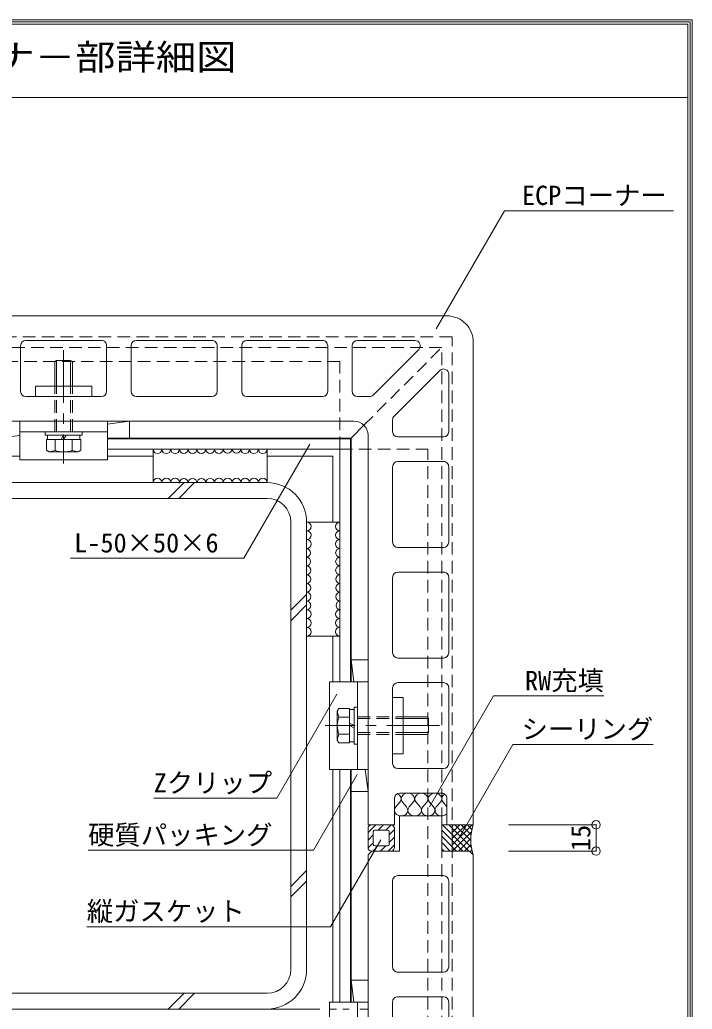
# Model space of a CAD drawing. Units: millimetres at full size, sheet at 1:6; details may follow other scales. Extents: x -1209 to 1209, y -852 to 852.
# Drawn here: x 826 to 1209, y 289 to 852 of the extents above; entities that cross this region are included whole.
import ezdxf
from ezdxf.enums import TextEntityAlignment as Align

# ---------------------------------------------------------------- set-up
doc = ezdxf.new("R2010")
doc.units = ezdxf.units.MM
doc.header["$LTSCALE"] = 6
doc.header["$PDMODE"] = 32
doc.header["$PDSIZE"] = 4.8
for name, pattern in [('CHAIN1', [8, 5, -1, 1, -1]), ('DASHED1', [1.8, 1.2, -0.6]), ('DOUBLE_CHAIN1', [8.8, 5, -1, 0.6, -0.6, 0.6, -1])]:
    doc.linetypes.add(name, pattern=pattern)
for name, color, linetype, lineweight in [('0-0_WAKU', 7, 'Continuous', 5), ('0-1_AL', 5, 'Continuous', 5), ('0-2_SUNPO', 7, 'Continuous', 5), ('0-3_STEEL', 6, 'Continuous', 5), ('0-4_KANAMONO', 6, 'Continuous', 5), ('0-5_FUKUSIZA', 3, 'Continuous', 5), ('0-6_HIFUKU', 4, 'Continuous', 5), ('0-7_KUTAI', 4, 'Continuous', 5)]:
    doc.layers.add(name, color=color, linetype=linetype, lineweight=lineweight)
doc.styles.add('ＭＳ ゴシック', font='')
doc.styles.get('ＭＳ ゴシック').set_extended_font_data('MS Gothic')

msp = doc.modelspace()

# ---------------------------------------------------------------- linework, layer by layer
at = {"layer": '0-0_WAKU'}
for p, q in [((-1209.414, 852.414), (1209.414, 852.414)), ((1209.414, 852.414), (1209.414, -852.414)), ((-1208.207, 851.207), (1208.207, 851.207)), ((-1207, 850), (1207, 850)), ((1207, 850), (1207, -850)), ((1208.207, 851.207), (1208.207, -851.207)), ((-1207, 808.159), (1207, 808.159))]:
    msp.add_line(p, q, dxfattribs=at)
at = {"layer": '0-1_AL'}
for p, q in [((1069.631, 683.691), (794.631, 683.691)), ((826.631, 640.691), (826.631, 666.691)), ((829.631, 669.691), (872.631, 669.691)), ((875.631, 666.691), (875.631, 640.691)), ((889.631, 640.691), (889.631, 666.691)), ((892.631, 669.691), (935.631, 669.691)), ((938.631, 666.691), (938.631, 640.691)), ((952.631, 640.691), (952.631, 666.691)), ((955.631, 669.691), (998.631, 669.691)), ((1001.631, 666.691), (1001.631, 640.691)), ((1015.631, 640.691), (1015.631, 666.691)), ((1018.631, 669.691), (1051.388, 669.691)), ((1084.631, 393.691), (1084.631, 668.691)), ((1053.51, 664.57), (1027.51, 638.57)), ((1039.51, 626.57), (1065.51, 652.57)), ((1070.631, 650.448), (1070.631, 617.691)), ((872.631, 637.691), (829.631, 637.691)), ((935.631, 637.691), (892.631, 637.691)), ((998.631, 637.691), (955.631, 637.691)), ((1025.388, 637.691), (1018.631, 637.691)), ((1038.631, 617.691), (1038.631, 624.448)), ((1024.631, 393.691), (1024.631, 615.691)), ((1067.631, 614.691), (1041.631, 614.691)), ((1038.631, 554.691), (1038.631, 597.691)), ((1041.631, 600.691), (1067.631, 600.691)), ((1070.631, 597.691), (1070.631, 554.691)), ((1067.631, 551.691), (1041.631, 551.691)), ((1041.631, 537.691), (1067.631, 537.691)), ((1038.631, 491.691), (1038.631, 534.691)), ((1070.631, 534.691), (1070.631, 491.691)), ((1067.631, 488.691), (1041.631, 488.691)), ((1041.631, 474.691), (1067.631, 474.691)), ((1038.631, 428.691), (1038.631, 471.691)), ((1070.631, 471.691), (1070.631, 428.691)), ((1067.631, 425.691), (1041.631, 425.691)), ((1066.631, 411.691), (1042.631, 411.691)), ((1039.631, 393.691), (1039.631, 408.691)), ((1069.631, 393.691), (1069.631, 408.691)), ((1066.631, 398.691), (1066.631, 378.691)), ((1039.631, 393.691), (1024.631, 393.691)), ((1084.631, 393.691), (1069.631, 393.691)), ((1026.752, 378.691), (1024.631, 376.57)), ((1082.51, 378.691), (1066.631, 378.691)), ((1082.51, 378.691), (1084.631, 376.57)), ((1024.631, 376.57), (1024.631, 40.023)), ((1084.631, 376.57), (1084.631, 40.023)), ((1038.631, 312.691), (1038.631, 361.691)), ((1041.631, 364.691), (1067.631, 364.691)), ((1070.631, 361.691), (1070.631, 312.691)), ((1067.631, 309.691), (1041.631, 309.691)), ((1041.631, 295.691), (1067.631, 295.691)), ((1038.631, 242.691), (1038.631, 292.691)), ((1070.631, 292.691), (1070.631, 242.691))]:
    msp.add_line(p, q, dxfattribs=at)
for points in [[(1016.631, 623.691), (794.631, 623.691), (794.631, 638.691)], [(1066.631, 398.691), (1042.631, 398.691), (1042.631, 378.691), (1026.752, 378.691)]]:
    msp.add_lwpolyline(points, dxfattribs=at)
for centre, radius, start, end in [((1069.631, 668.691), 15, 359.99997, 89.99998), ((829.631, 666.691), 3, 89.99998, 179.99998), ((872.631, 666.691), 3, 359.99997, 89.99998), ((892.631, 666.691), 3, 89.99998, 179.99998), ((935.631, 666.691), 3, 359.99997, 89.99998), ((955.631, 666.691), 3, 89.99998, 179.99998), ((998.631, 666.691), 3, 359.99997, 89.99998), ((1018.631, 666.691), 3, 89.99998, 179.99998), ((1051.388, 666.691), 3, 315, 90), ((1067.631, 650.448), 3, 359.99997, 135), ((829.631, 640.691), 3, 180, 270), ((872.631, 640.691), 3, 270, 0), ((892.631, 640.691), 3, 180, 270), ((935.631, 640.691), 3, 270, 0), ((955.631, 640.691), 3, 180, 270), ((998.631, 640.691), 3, 270, 0), ((1018.631, 640.691), 3, 180, 270), ((1025.388, 640.691), 3, 270, 315), ((1041.631, 624.448), 3, 135, 180), ((1016.631, 615.691), 8, 359.99997, 89.99998), ((1041.631, 617.691), 3, 180, 270), ((1067.631, 617.691), 3, 270, 0), ((1041.631, 597.691), 3, 89.99998, 179.99998), ((1067.631, 597.691), 3, 359.99997, 89.99998), ((1041.631, 554.691), 3, 180, 270), ((1067.631, 554.691), 3, 270, 0), ((1041.631, 534.691), 3, 89.99998, 179.99998), ((1067.631, 534.691), 3, 359.99997, 89.99998), ((1041.631, 491.691), 3, 180, 270), ((1067.631, 491.691), 3, 270, 0), ((1041.631, 471.691), 3, 89.99998, 179.99998), ((1067.631, 471.691), 3, 359.99997, 89.99998), ((1041.631, 428.691), 3, 180, 270), ((1067.631, 428.691), 3, 270, 0), ((1042.631, 408.691), 3, 89.99998, 179.99998), ((1066.631, 408.691), 3, 359.99997, 89.99998), ((1041.631, 361.691), 3, 89.99997, 179.99998), ((1067.631, 361.691), 3, 0, 90), ((1041.631, 312.691), 3, 179.99998, 269.99998), ((1067.631, 312.691), 3, 270, 0), ((1041.631, 292.691), 3, 89.99997, 179.99998), ((1067.631, 292.691), 3, 0, 90)]:
    msp.add_arc(centre, radius, start, end, dxfattribs=at)
at = {"layer": '0-2_SUNPO'}
for p, q in [((1063.472, 676.22), (1102.362, 743.58)), ((1102.362, 743.58), (1198.776, 743.58)), ((1006.865, 468.053), (972.647, 408.786)), ((1076.677, 386.569), (1107.207, 439.449)), ((1107.207, 439.449), (1187.152, 439.449)), ((1018.457, 422.293), (993.544, 379.142)), ((972.647, 408.786), (902.453, 408.786)), ((1154.631, 393.691), (1104.631, 393.691)), ((1154.631, 393.691), (1154.631, 378.691)), ((1031.833, 385.151), (1003.239, 335.625)), ((993.544, 379.142), (865.077, 379.142)), ((1154.631, 378.691), (1104.631, 378.691)), ((864.335, 335.625), (1003.239, 335.625))]:
    msp.add_line(p, q, dxfattribs=at)
at = {"layer": '0-2_SUNPO', "linetype": 'CHAIN1'}
for p, q in [((851.131, 664.074), (851.131, 599.549)), ((1065.29, 450.191), (1000.176, 450.191))]:
    msp.add_line(p, q, dxfattribs=at)
at = {"layer": '0-2_SUNPO'}
for points in [[(991.48, 610.592), (953.933, 545.558), (854.974, 545.558)], [(1059.659, 403.995), (1096.084, 467.084), (1159.073, 467.084)]]:
    msp.add_lwpolyline(points, dxfattribs=at)
for p in [(1154.631, 393.691), (1154.631, 378.691)]:
    msp.add_point(p, dxfattribs=at)
at = {"layer": '0-3_STEEL', "linetype": 'DASHED1'}
for p, q in [((1008.628, 657.692), (426.086, 657.692)), ((1008.631, 607.687), (1008.628, 657.692)), ((1008.631, 607.691), (1058.636, 607.691)), ((1058.635, 40.023), (1058.635, 607.691))]:
    msp.add_line(p, q, dxfattribs=at)
at = {"layer": '0-3_STEEL'}
for p, q in [((1014.634, 613.691), (876.131, 613.691)), ((1008.631, 607.687), (1008.631, 613.691)), ((1014.631, 475.194), (1014.631, 613.691)), ((1008.634, 607.691), (876.131, 607.691)), ((902.131, 588.692), (902.131, 607.691)), ((967.131, 588.692), (967.131, 607.691)), ((1008.631, 607.691), (1014.635, 607.691)), ((1008.631, 475.194), (1008.631, 607.691)), ((989.631, 566.192), (1008.631, 566.192)), ((989.631, 501.192), (1008.631, 501.192)), ((1008.631, 292.69), (1008.631, 425.193)), ((1014.631, 292.69), (1014.631, 425.193))]:
    msp.add_line(p, q, dxfattribs=at)
at = {"layer": '0-4_KANAMONO', "linetype": 'DASHED1'}
for p, q in [((1072.631, 671.691), (426.086, 671.691)), ((1072.631, 40.023), (1072.631, 671.691)), ((1066.631, 665.691), (426.086, 665.691)), ((1022.289, 621.347), (1066.631, 665.691)), ((1066.631, 40.023), (1066.631, 665.691)), ((846.131, 617.691), (846.131, 643.691)), ((847.131, 617.691), (847.131, 643.691)), ((855.131, 617.691), (855.131, 643.691)), ((856.131, 617.691), (856.131, 643.691)), ((1018.631, 455.191), (1044.631, 455.191)), ((1018.631, 454.191), (1044.631, 454.191)), ((1018.631, 446.191), (1044.631, 446.191)), ((1018.631, 445.191), (1044.631, 445.191))]:
    msp.add_line(p, q, dxfattribs=at)
at = {"layer": '0-4_KANAMONO'}
for p, q in [((847.131, 658.19), (846.131, 657.614)), ((846.131, 643.691), (846.131, 657.614)), ((847.131, 658.19), (855.131, 658.19)), ((847.131, 643.691), (847.131, 658.19)), ((855.131, 658.19), (856.13, 657.614)), ((855.131, 643.691), (855.131, 658.19)), ((856.131, 643.691), (856.131, 657.614)), ((835.132, 643.691), (867.13, 643.691)), ((835.132, 643.691), (835.132, 637.691)), ((867.13, 643.691), (867.13, 637.691)), ((835.132, 637.691), (867.13, 637.691)), ((826.132, 623.691), (876.13, 623.691)), ((826.132, 623.691), (826.132, 601.692)), ((876.13, 623.691), (876.13, 601.692)), ((1015.031, 614.091), (1022.289, 621.347)), ((826.132, 617.691), (876.13, 617.691)), ((840.631, 615.693), (840.631, 617.691)), ((840.631, 617.691), (861.631, 617.691)), ((840.631, 615.693), (861.631, 615.693)), ((841.931, 613.191), (841.931, 615.693)), ((849.688, 613.191), (851.131, 615.693)), ((851.131, 613.191), (852.574, 615.693)), ((860.331, 613.191), (860.331, 615.693)), ((861.631, 615.693), (861.631, 617.691)), ((841.316, 613.191), (860.946, 613.191)), ((841.316, 607.095), (841.316, 613.191)), ((846.224, 607.017), (846.224, 613.191)), ((856.038, 607.017), (856.038, 613.191)), ((860.946, 607.095), (860.946, 613.191)), ((1015.031, 614.091), (876.131, 614.091)), ((1015.031, 475.194), (1015.031, 614.091)), ((842.88, 606.192), (841.315, 607.095)), ((846.224, 607.017), (842.881, 606.192)), ((842.881, 606.192), (859.381, 606.192)), ((856.038, 607.017), (859.381, 606.192)), ((859.381, 606.192), (860.946, 607.095)), ((826.132, 601.692), (876.13, 601.692)), ((1002.632, 475.19), (1002.632, 425.192)), ((1024.631, 475.19), (1002.632, 475.19)), ((1018.631, 475.19), (1018.631, 425.192)), ((1024.631, 475.19), (1024.631, 425.192)), ((1038.631, 466.19), (1038.631, 434.192)), ((1044.631, 466.19), (1038.631, 466.19)), ((1044.631, 466.19), (1044.631, 434.192)), ((1007.132, 458.442), (1008.035, 460.007)), ((1007.957, 455.099), (1007.132, 458.441)), ((1007.132, 458.441), (1007.132, 441.941)), ((1008.035, 460.006), (1014.131, 460.006)), ((1014.131, 460.006), (1014.131, 440.376)), ((1014.131, 459.391), (1016.633, 459.391)), ((1016.633, 460.691), (1018.631, 460.691)), ((1016.633, 460.691), (1016.633, 439.691)), ((1018.631, 460.691), (1018.631, 439.691)), ((1007.957, 455.099), (1014.131, 455.099)), ((1014.131, 451.635), (1016.633, 450.191)), ((1044.631, 455.191), (1058.554, 455.191)), ((1044.631, 454.191), (1059.13, 454.191)), ((1059.13, 454.191), (1058.554, 455.191)), ((1059.13, 454.191), (1059.13, 446.191)), ((1014.131, 450.191), (1016.633, 448.748)), ((1044.631, 446.191), (1059.13, 446.191)), ((1059.13, 446.192), (1058.554, 445.192)), ((1007.957, 445.284), (1007.132, 441.942)), ((1007.132, 441.941), (1008.035, 440.376)), ((1007.957, 445.284), (1014.131, 445.284)), ((1008.035, 440.376), (1014.131, 440.376)), ((1014.131, 440.991), (1016.633, 440.991)), ((1044.631, 445.191), (1058.554, 445.191)), ((1016.633, 439.691), (1018.631, 439.691)), ((1044.631, 434.192), (1038.631, 434.192)), ((1024.631, 425.192), (1002.632, 425.192)), ((1014.631, 292.69), (1014.631, 425.193)), ((1015.031, 292.69), (1015.031, 425.193)), ((1002.632, 292.69), (1002.632, 242.692)), ((1024.631, 292.69), (1002.632, 292.69)), ((1018.631, 292.69), (1018.631, 242.692)), ((1024.631, 292.69), (1024.631, 242.692))]:
    msp.add_line(p, q, dxfattribs=at)
msp.add_lwpolyline([(1014.631, 475.194), (1014.631, 613.691), (876.131, 613.691)], dxfattribs=at)
for centre, start, end in [((851.131, 621.192), 250.903, 289.09698), ((1022.132, 450.191), 160.903, 199.09698)]:
    msp.add_arc(centre, 15, start, end, dxfattribs=at)
at = {"layer": '0-5_FUKUSIZA'}
for p, q in [((888.634, 623.691), (876.133, 622.056)), ((888.634, 623.691), (888.634, 614.091)), ((1024.631, 412.688), (1022.996, 425.189)), ((1015.031, 412.688), (1024.631, 412.688)), ((1042.717, 406.491), (1040.402, 403.891)), ((1044.26, 406.491), (1046.574, 403.891)), ((1050.431, 406.491), (1048.117, 403.891)), ((1051.974, 406.491), (1054.288, 403.891)), ((1058.145, 406.491), (1055.831, 403.891)), ((1059.688, 406.491), (1062.002, 403.891)), ((1065.86, 406.491), (1063.545, 403.891)), ((1067.402, 406.491), (1069.631, 403.987)), ((1024.631, 380.691), (1024.631, 391.691)), ((1026.639, 393.691), (1037.639, 393.691)), ((1027.638, 389.873), (1027.638, 382.509)), ((1028.456, 390.691), (1035.82, 390.691)), ((1036.638, 389.873), (1036.638, 382.509)), ((1039.631, 391.87), (1039.631, 380.512)), ((1066.631, 393.691), (1066.631, 378.691)), ((1084.631, 393.691), (1066.631, 393.691)), ((1072.631, 384.643), (1066.631, 390.643)), ((1072.631, 388.178), (1067.118, 393.691)), ((1072.631, 391.714), (1070.678, 393.667)), ((1072.631, 392.886), (1073.436, 393.691)), ((1072.631, 389.351), (1076.971, 393.691)), ((1072.631, 385.815), (1080.507, 393.691)), ((1072.631, 382.28), (1084.042, 393.691)), ((1072.631, 378.691), (1072.631, 393.691)), ((1083.583, 380.762), (1072.631, 391.714)), ((1072.631, 378.744), (1083.624, 389.737)), ((1083.228, 384.652), (1074.189, 393.691)), ((1083.382, 388.034), (1077.725, 393.691)), ((1083.89, 391.061), (1081.26, 393.691)), ((1072.631, 381.107), (1066.631, 387.107)), ((1071.512, 378.691), (1066.631, 383.572)), ((1082.118, 378.691), (1072.631, 388.178)), ((1078.583, 378.691), (1072.631, 384.643)), ((1076.113, 378.691), (1083.233, 385.81)), ((1026.639, 378.691), (1037.639, 378.691)), ((1028.456, 381.691), (1035.82, 381.691)), ((1067.976, 378.691), (1066.631, 380.036)), ((1082.51, 378.691), (1066.631, 378.691)), ((1075.047, 378.691), (1072.631, 381.107)), ((1079.649, 378.691), (1083.363, 382.405)), ((1084.631, 376.57), (1082.51, 378.691)), ((1082.847, 378.354), (1083.854, 379.36))]:
    msp.add_line(p, q, dxfattribs=at)
at = {"layer": '0-5_FUKUSIZA', "linetype": 'DASHED1'}
for p, q in [((1024.631, 389.297), (1029.026, 393.691)), ((1030.445, 390.691), (1033.445, 393.691)), ((1034.865, 390.691), (1037.853, 393.68)), ((1036.638, 388.045), (1039.631, 391.038)), ((1024.631, 384.877), (1027.638, 387.884)), ((1024.644, 380.471), (1027.638, 383.464)), ((1036.638, 383.625), (1039.631, 386.619)), ((1027.284, 378.691), (1030.284, 381.691)), ((1031.704, 378.691), (1034.704, 381.691)), ((1036.123, 378.691), (1039.631, 382.199))]:
    msp.add_line(p, q, dxfattribs=at)
at = {"layer": '0-5_FUKUSIZA'}
for points in [[(826.132, 615.512), (813.634, 614.091), (813.634, 623.692)], [(1016.453, 475.19), (1015.031, 487.688), (1024.632, 487.688)], [(1016.453, 292.69), (1015.031, 305.188), (1024.632, 305.188)]]:
    msp.add_lwpolyline(points, dxfattribs=at)
for centre, radius, start, end in [((904.631, 607.691), 2.5, 180, 0), ((909.631, 607.691), 2.5, 180, 0), ((914.63, 607.691), 2.5, 180, 0), ((919.629, 607.741), 2.5, 180, 0), ((924.628, 607.741), 2.5, 180, 0), ((929.627, 607.741), 2.5, 180, 0), ((934.626, 607.791), 2.5, 180, 0), ((939.625, 607.841), 2.5, 180, 0), ((944.623, 607.891), 2.5, 180, 0), ((949.622, 607.941), 2.5, 180, 0), ((954.609, 607.691), 2.5, 180, 0), ((959.609, 607.691), 2.5, 180, 0), ((964.609, 607.691), 2.5, 180, 0), ((904.653, 588.692), 2.5, 0, 180), ((909.653, 588.692), 2.5, 0, 180), ((914.653, 588.692), 2.5, 0, 180), ((919.64, 588.442), 2.5, 0, 180), ((924.639, 588.492), 2.5, 0, 180), ((929.637, 588.542), 2.5, 0, 180), ((934.636, 588.592), 2.5, 0, 180), ((939.634, 588.642), 2.5, 0, 180), ((944.633, 588.642), 2.5, 0, 180), ((949.633, 588.642), 2.5, 0, 180), ((954.632, 588.692), 2.5, 0, 180), ((959.631, 588.692), 2.5, 0, 180), ((964.631, 588.692), 2.5, 0, 180), ((989.631, 563.67), 2.5, 270, 90), ((1008.631, 563.692), 2.5, 90, 270), ((989.631, 558.67), 2.5, 270, 90), ((1008.631, 558.692), 2.5, 90, 270), ((989.631, 553.67), 2.5, 270, 90), ((1008.631, 553.693), 2.5, 90, 270), ((989.381, 548.683), 2.5, 270, 90), ((1008.681, 548.694), 2.5, 90, 270), ((989.431, 543.684), 2.5, 270, 90), ((1008.681, 543.695), 2.5, 90, 270), ((989.481, 538.686), 2.5, 270, 90), ((989.531, 533.687), 2.5, 270, 90), ((1008.681, 538.696), 2.5, 90, 270), ((1008.731, 533.697), 2.5, 90, 270), ((989.581, 528.689), 2.5, 270, 90), ((1008.781, 528.699), 2.5, 90, 270), ((989.581, 523.69), 2.5, 270, 90), ((1008.831, 523.7), 2.5, 90, 270), ((989.581, 518.691), 2.5, 270, 90), ((1008.881, 518.702), 2.5, 90, 270), ((989.631, 513.691), 2.5, 270, 90), ((1008.631, 513.714), 2.5, 90, 270), ((989.631, 508.692), 2.5, 270, 90), ((1008.631, 508.714), 2.5, 90, 270), ((989.631, 503.692), 2.5, 270, 90), ((1008.631, 503.714), 2.5, 90, 270), ((1026.645, 391.677), 2.014, 90.16299, 179.60699), ((1028.456, 389.873), 0.818, 90, 180), ((1035.82, 389.873), 0.818, 0, 90), ((1037.639, 391.691), 2, 5.14499, 90), ((1109.973, 385.13), 26.749, 161.33482, 198.66515), ((1026.645, 380.705), 2.014, 180.39299, 269.83699), ((1028.456, 382.509), 0.818, 180, 270), ((1035.82, 382.509), 0.818, 270, 0), ((1037.639, 380.691), 2, 270, 354.855)]:
    msp.add_arc(centre, radius, start, end, dxfattribs=at)
for centre, start_param, end_param in [((1047.345, 408.441), 5.6395555, 10.068284), ((1055.06, 408.441), 5.6395555, 10.068284), ((1062.774, 408.441), 5.6395555, 10.068284), ((1039.631, 408.441), 5.6395555, 7.409242), ((1070.488, 408.441), 2.1574428, 3.7850987), ((1043.488, 401.941), 2.4980866, 6.9266913), ((1051.202, 401.941), 2.4980866, 6.9266913), ((1058.917, 401.941), 2.4980866, 6.9266913), ((1066.631, 401.941), 2.4980866, 5.6034659)]:
    msp.add_ellipse(centre, major_axis=(3.857, 0), ratio=0.8425, start_param=start_param, end_param=end_param, dxfattribs=at)
at = {"layer": '0-6_HIFUKU', "linetype": 'DOUBLE_CHAIN1'}
msp.add_line((967.131, 288.692), (1024.631, 288.692), dxfattribs=at)
at = {"layer": '0-7_KUTAI', "color": 6}
for p, q in [((675.63, 603.692), (826.132, 603.692)), ((876.13, 603.692), (902.131, 603.692)), ((967.131, 603.692), (1004.631, 603.692)), ((1004.631, 603.692), (1004.631, 566.192)), ((967.131, 588.692), (712.131, 588.692)), ((910.781, 579.692), (919.781, 588.692)), ((916.781, 579.692), (925.781, 588.692)), ((967.131, 579.692), (712.131, 579.692)), ((980.631, 311.192), (980.631, 566.192)), ((989.631, 311.192), (989.631, 566.192)), ((980.631, 515.942), (989.631, 524.942)), ((980.631, 509.942), (989.631, 518.942)), ((1004.631, 501.192), (1004.631, 475.19)), ((1004.631, 425.192), (1004.631, 292.69)), ((980.631, 358.542), (989.631, 367.542)), ((980.631, 352.542), (989.631, 361.542)), ((712.131, 297.692), (967.131, 297.692)), ((910.781, 288.692), (919.781, 297.692)), ((916.781, 288.692), (925.781, 297.692)), ((712.131, 288.692), (967.131, 288.692))]:
    msp.add_line(p, q, dxfattribs=at)
for centre, radius, start, end in [((967.131, 566.192), 22.5, 0, 90), ((967.131, 566.192), 13.5, 0, 90), ((967.131, 311.192), 22.5, 270, 0), ((967.131, 311.192), 13.5, 270, 0)]:
    msp.add_arc(centre, radius, start, end, dxfattribs=at)

# ---------------------------------------------------------------- texts
at = {"layer": '0-0_WAKU', "style": 'ＭＳ ゴシック', "width": 1.15}
msp.add_text('等辺Ｌ型コ－ナ－部詳細図', height=14.66, dxfattribs=at).set_placement((673.75, 819.409), align=Align.BOTTOM_LEFT)
at = {"layer": '0-2_SUNPO', "style": 'ＭＳ ゴシック'}
for s, p in [('ECPコーナー', (1112.362, 743.58)), ('L-50×50×6', (857.135, 545.558)), ('RW充填', (1114.073, 467.084)), ('シーリング', (1112.152, 439.449)), ('Zクリップ ', (902.453, 408.786)), ('硬質パッキング', (865.077, 379.142)), ('縦ガスケット', (864.335, 335.625))]:
    msp.add_text(s, height=11, dxfattribs=at).set_placement(p, align=Align.BOTTOM_LEFT)
msp.add_text('15', height=11, rotation=90, dxfattribs=at).set_placement((1154.631, 378.691), align=Align.BOTTOM_LEFT)

doc.saveas('drawing.dxf')
